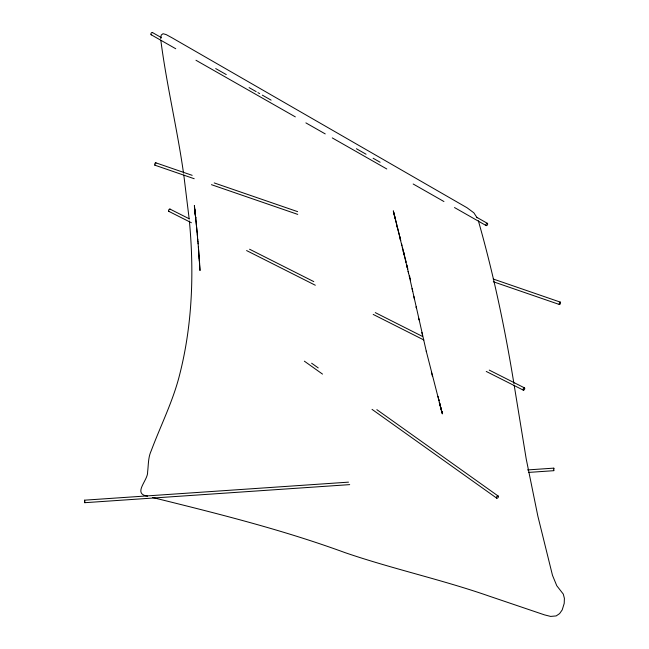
<?xml version="1.0" encoding="UTF-8"?>
<svg xmlns="http://www.w3.org/2000/svg" width="649" height="649" viewBox="0 0 649 649"><rect width="100%" height="100%" fill="white"/><g stroke="black" fill="none" stroke-linecap="round" stroke-linejoin="round"><path stroke-width="0.97" d="M160.774 38.818L161.22 35.046L163.053 33.724L166.103 34.567L172.228 37.902L466.996 207.729L473.867 212.823L477.129 217.821M84.792 502.683L84.573 500.192L84.743 502.699L349.697 484.625M84.589 500.176L348.505 482.15M527.491 469.933L553.775 468.14M528.675 472.407L553.962 470.679M152.629 497.523C217.399 513.537 282.242 529.633 344.976 552.615C392.369 568.873 441.442 579.5 488.746 595.977L544.43 614.854L550.636 616.42L556.169 615.925L559.592 613.613L562.212 609.898L564.208 603.4L564.395 598.321L563.283 594.086L556.777 585.731L552.486 575.33L537.843 516.077L526.201 458.884L514.162 385.133M147.599 496.169C132.112 493.857 148.159 480.325 147.615 471.993C148.499 464.822 148.069 457.383 151.282 450.601C160.814 425.152 173.251 400.717 179.765 374.197C192.453 324.289 194.189 272.134 189.378 221.033M155.752 162.785L192.177 175.335M214.227 182.929L297.631 211.655M493.208 279.013L560.314 302.126A1.274 0.535 -71 0 1 560.103 304.105A1.274 0.535 -71 0 1 559.235 303.748A1.274 0.535 -71 0 1 560.314 302.126M154.892 165.187L194.197 178.726M211.452 184.673L297.737 214.389M493.305 281.739L559.454 304.527M169.981 209.083L188.973 218.664M249.565 249.224L313.783 281.609M375.284 312.623L422.312 336.344M489.241 370.1L524.514 387.891A1.274 0.69 -63.2 0 1 524.141 389.879A1.274 0.69 -63.2 0 1 523.102 389.278A1.274 0.69 -63.2 0 1 524.514 387.891M168.789 211.339L191.398 222.745M246.571 250.563L315.309 285.236M373.191 314.424L423.838 339.971M486.247 371.447L523.329 390.146M152.393 32.507L161.187 37.52M215.703 68.575L226.258 74.586M249.119 87.615L256.152 91.623M257.913 92.62L259.673 93.626M262.31 95.127L271.104 100.133M356.398 148.726L366.068 154.235M373.102 158.242L380.136 162.25M476.869 217.358L487.415 223.37A1.274 0.738 -60.3 0 1 487.018 225.349A1.274 0.738 -60.3 0 1 485.914 224.708A1.274 0.738 -60.3 0 1 487.415 223.37M151.128 34.721L175.749 48.748M195.974 60.268L295.336 116.877M305.89 122.888L325.238 133.905M332.272 137.912L386.788 168.975M413.17 184L443.94 201.531M454.495 207.542L486.15 225.576M311.634 363.221L318.237 367.918M376.842 409.649L498.172 496.047A1.274 0.811 -54.5 0 1 497.613 498.018A1.274 0.811 -54.5 0 1 496.485 497.175A1.274 0.811 -54.5 0 1 498.172 496.047M304.357 361.168L322.512 374.1M372.039 409.365L496.672 498.116M478.354 220.765C493.573 274.194 505.027 328.719 513.911 383.559M440.574 407.166L442.034 412.715M442.342 413.908L426.231 351.093M442.245 413.51L439.316 402.396L439.624 403.581M441.928 412.318L441.523 410.736L441.823 411.92M431.382 372.064L432.494 376.444M393.7 212.466L394.624 216.206L393.31 210.836L407.215 267.396L406.818 265.757M394.341 215.046L396.79 224.814M397.196 226.436L399.24 234.573M400.757 240.625L400.344 238.994L400.457 239.465M401.577 243.886L401.982 245.517M400.052 237.834L399.646 236.204L400.538 240.503M402.388 247.147L404.011 253.678M405.941 261.377L403.605 252.039M407.856 269.1L406.745 264.646M440.939 408.343L439.47 402.364M440.541 406.745L439.852 403.954M410.16 278.453L410.566 280.084M404.1 254.765L403.289 251.496L403.394 251.934M438.781 399.573L439.073 400.774L438.683 399.176M409.47 275.63L409.868 277.261M396.742 225.073L397.423 227.88M405.617 260.857L406.014 262.488M394.487 215.736L395.16 218.543M409.324 276.328L409.714 277.967L407.11 266.95M438.01 396.377L438.399 397.975M426.336 351.539L409.6 277.521M421.882 332.507L422.531 335.314M408.562 273.059L408.18 271.42L408.286 271.858M412.091 288.545L412.715 291.369M418.67 318.278L419.035 319.908M413.802 296.285L414.427 299.116M416.488 308.486L416.139 306.847L416.228 307.293M553.84 470.274L553.816 468.18L553.727 468.919M183.521 173.137C177.218 128.697 166.623 84.962 160.847 40.457M183.805 175.06L189.2 219.119M194.789 209.457L194.367 205.619L195.69 218.064L194.789 209.457L194.887 210.398M195.714 218.096L194.992 211.347L197.239 233.405M195 211.371L195.098 212.353M195.592 217.091L197.588 237.234M197.255 234.313L197.767 240.041M197.75 239.14L197.937 241.955M197.921 241.047L198.099 243.862M198.083 242.961L200.006 270.56L199.478 261.985L199.6 263.883M198.391 246.774L199.3 259.146M199.105 256.314L199.17 257.239M199.235 258.221L199.43 261.052M199.365 260.119L199.551 262.959M151.639 34.721A1.274 0.738 -60.3 0 1 150.86 34.162A1.274 0.738 -60.3 0 1 151.59 32.693A1.274 0.738 -60.3 0 1 152.604 32.758M155.419 164.927A1.274 0.535 -71 0 1 154.673 164.765A1.274 0.535 -71 0 1 155.225 163.045A1.274 0.535 -71 0 1 155.971 163.215M169.389 211.249A1.274 0.69 -63.2 0 1 168.545 210.884A1.274 0.69 -63.2 0 1 169.186 209.327A1.274 0.69 -63.2 0 1 170.176 209.327"/></g></svg>
